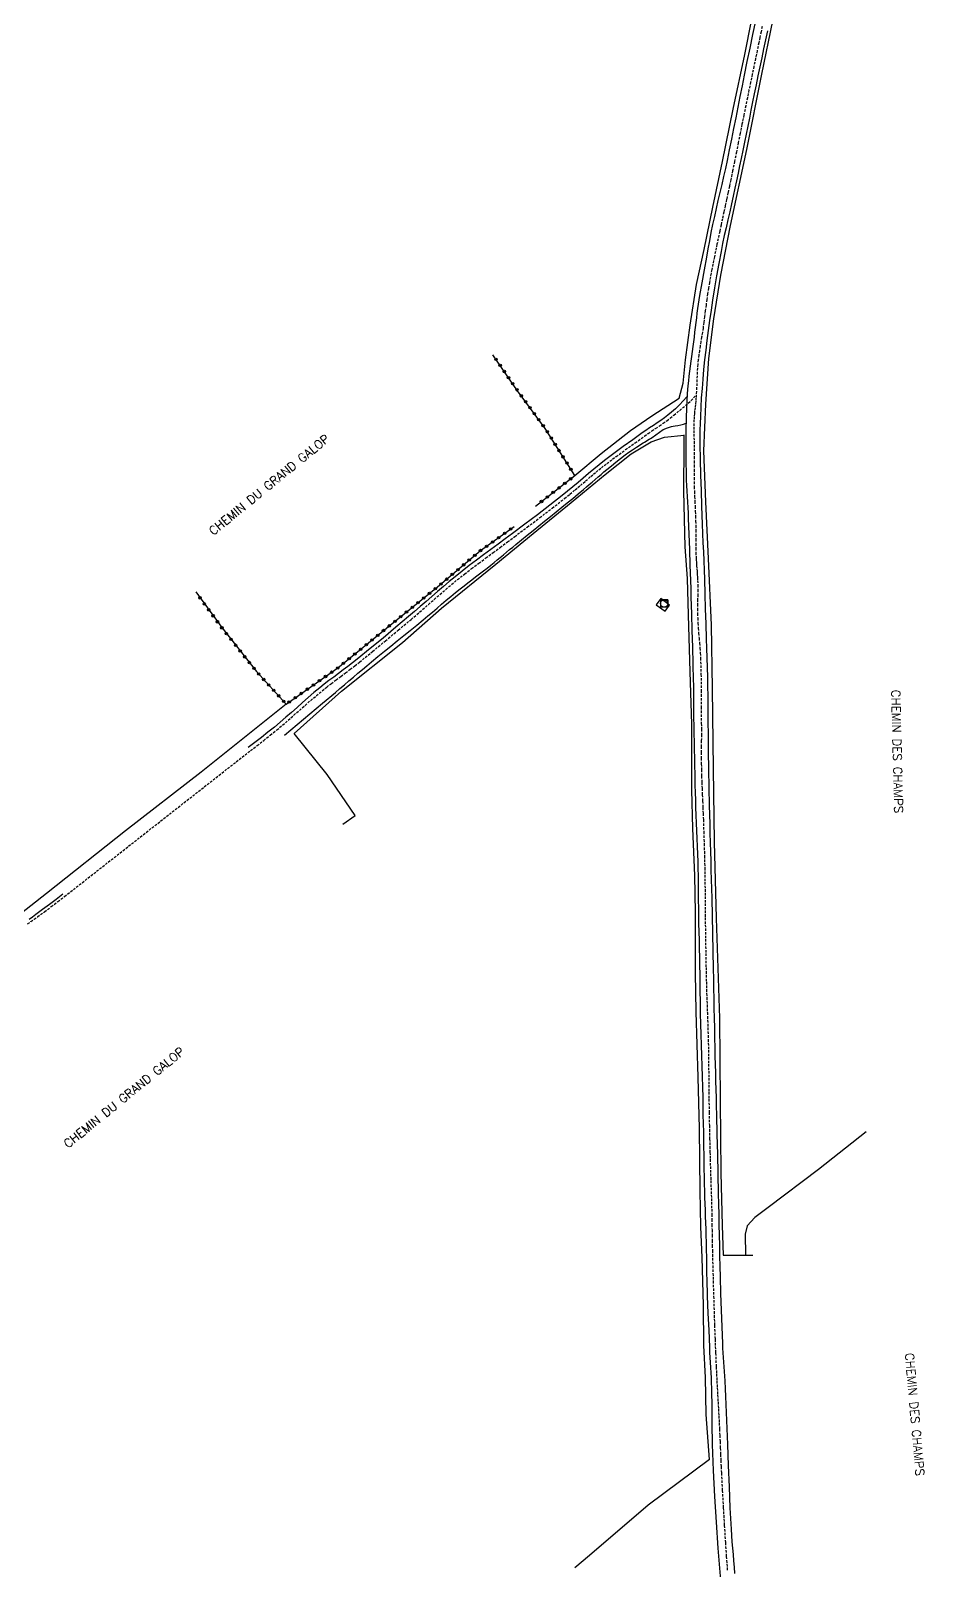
# Model space of a CAD drawing. Header units: millimetres. Extents: x 156000 to 157001, y 155000 to 156000.
# Drawn here: x 156522.5 to 156703.7, y 155356.9 to 155669 of the extents above; entities that cross this region are included whole.
import ezdxf

# ---------------------------------------------------------------- set-up
doc = ezdxf.new("R2010")
doc.units = ezdxf.units.MM
doc.linetypes.add('DASHED', pattern=[0.75, 0.5, -0.25])
doc.layers.get('0').update_dxf_attribs({"linetype": 'CONTINUOUS'})
for name, color, linetype in [('W0001', 6, 'DASHED'), ('W0008', 7, 'CONTINUOUS'), ('W0071', 7, 'CONTINUOUS'), ('W0323', 7, 'CONTINUOUS'), ('W0330', 7, 'CONTINUOUS'), ('W0333', 7, 'CONTINUOUS'), ('W0420', 7, 'CONTINUOUS'), ('W0989', 7, 'CONTINUOUS')]:
    doc.layers.add(name, color=color, linetype=linetype)
doc.styles.get("Standard").update_dxf_attribs({"font": 'romans.shx', "width": 0.85})

# ---------------------------------------------------------------- blocks, each defined once
blk = doc.blocks.new('T420')
for p, q in [((0.75, 0.75), (-0.75, 0.75)), ((-0.75, 0.75), (-0.75, -0.75)), ((0.75, 0.75), (0.75, -0.75)), ((0.75, -0.75), (-0.75, -0.75))]:
    blk.add_line(p, q)
blk.add_ellipse((0, 0), major_axis=(-0.53, 0.53), ratio=1, start_param=3.926991, end_param=10.210176)
blk = doc.blocks.new('t323o')
at = {"color": 0, "linetype": 'Continuous'}
for radius in [0.25, 0.15]:
    blk.add_circle((0, 0), radius, dxfattribs=at)

msp = doc.modelspace()

# ---------------------------------------------------------------- linework, layer by layer
at = {"layer": 'W0001'}
for points in [[(156670.82, 155669.89), (156670.59, 155668.78), (156670.36, 155667.67), (156670.14, 155666.56), (156669.81, 155664.97), (156669.48, 155663.37), (156669.14, 155661.78), (156668.81, 155660.18), (156668.48, 155658.59), (156668.15, 155657), (156667.82, 155655.4), (156667.49, 155653.8), (156667.11, 155651.92), (156666.73, 155650.04), (156666.35, 155648.16), (156665.97, 155646.28), (156665.6, 155644.4), (156665.22, 155642.51), (156664.83, 155640.63), (156664.45, 155638.75), (156664.17, 155637.44), (156663.89, 155636.13), (156663.61, 155634.83), (156663.33, 155633.52), (156663.04, 155632.21), (156662.76, 155630.9), (156662.48, 155629.59), (156662.21, 155628.29), (156661.66, 155625.71), (156661.12, 155623.14), (156660.59, 155620.57), (156660.12, 155617.98), (156659.93, 155616.83), (156659.76, 155615.68), (156659.59, 155614.52), (156659.44, 155613.36), (156659.29, 155612.2), (156659.14, 155611.04), (156658.99, 155609.89), (156658.83, 155608.73), (156658.69, 155607.81), (156658.55, 155606.89), (156658.4, 155605.98), (156658.25, 155605.06), (156658.11, 155604.14), (156657.97, 155603.22), (156657.86, 155602.3), (156657.76, 155601.38), (156657.69, 155600.6), (156657.64, 155599.82), (156657.61, 155599.04), (156657.58, 155598.26), (156657.56, 155597.48), (156657.53, 155596.7), (156657.5, 155595.92), (156657.45, 155595.14)], [(156521.85, 155487.91), (156522.52, 155488.39), (156523.2, 155488.87), (156523.87, 155489.36), (156525.25, 155490.38), (156526.62, 155491.41), (156527.99, 155492.44), (156529.35, 155493.49), (156567.04, 155523.05), (156568.39, 155524.07), (156569.73, 155525.11), (156571.06, 155526.17), (156572.38, 155527.24), (156573.55, 155528.22), (156574.69, 155529.21), (156575.83, 155530.21), (156576.97, 155531.21), (156578.1, 155532.22), (156579.25, 155533.22), (156580.4, 155534.2), (156581.57, 155535.17), (156582.5, 155535.92), (156583.44, 155536.65), (156584.39, 155537.38), (156585.35, 155538.1), (156586.31, 155538.81), (156587.26, 155539.53), (156588.21, 155540.26), (156589.15, 155541), (156591.79, 155543.13), (156594.41, 155545.29), (156597.01, 155547.46), (156599.61, 155549.65), (156600.79, 155550.65), (156601.96, 155551.67), (156603.13, 155552.69), (156604.29, 155553.71), (156605.46, 155554.73), (156606.64, 155555.74), (156607.82, 155556.73), (156609.02, 155557.72), (156610.45, 155558.84), (156611.89, 155559.95), (156613.34, 155561.04), (156614.8, 155562.12), (156616.26, 155563.2), (156617.72, 155564.27), (156619.18, 155565.36), (156620.63, 155566.45), (156623.17, 155568.36), (156625.71, 155570.28), (156628.23, 155572.21), (156630.74, 155574.17), (156631.82, 155575.04), (156632.89, 155575.93), (156633.95, 155576.82), (156635.01, 155577.72), (156636.07, 155578.62), (156637.13, 155579.51), (156638.21, 155580.38), (156639.3, 155581.25), (156641.19, 155582.68), (156643.1, 155584.07), (156645.03, 155585.45), (156646.96, 155586.83), (156647.71, 155587.36), (156648.46, 155587.87), (156649.22, 155588.38), (156649.98, 155588.89), (156650.73, 155589.41), (156651.48, 155589.94), (156652.21, 155590.5), (156652.92, 155591.07), (156654.09, 155592.04), (156655.26, 155593.01), (156656.4, 155594.03), (156657.45, 155595.14)], [(156657.45, 155595.14), (156657.4, 155594.51), (156657.34, 155593.88), (156657.27, 155593.25), (156657.2, 155592.63), (156657.13, 155592), (156657.07, 155591.37), (156657.02, 155590.74), (156656.99, 155590.11), (156656.96, 155589.39), (156656.96, 155588.67), (156656.96, 155587.94), (156656.98, 155587.22), (156656.99, 155586.49), (156657.01, 155585.77), (156657.02, 155585.04), (156657.03, 155584.32), (156657.03, 155583.47), (156657.03, 155582.63), (156657.02, 155581.78), (156657.01, 155580.93), (156657, 155580.09), (156657, 155579.24), (156657.01, 155578.39), (156657.02, 155577.55), (156657.04, 155576.55), (156657.08, 155575.56), (156657.12, 155574.56), (156657.17, 155573.57), (156657.22, 155572.57), (156657.26, 155571.58), (156657.3, 155570.58), (156657.33, 155569.59), (156657.35, 155568.68), (156657.36, 155567.76), (156657.36, 155566.85), (156657.36, 155565.94), (156657.36, 155565.03), (156657.37, 155564.12), (156657.38, 155563.2), (156657.41, 155562.29), (156657.44, 155561.7), (156657.48, 155561.11), (156657.52, 155560.52), (156657.57, 155559.93), (156657.62, 155559.34), (156657.67, 155558.74), (156657.7, 155558.15), (156657.73, 155557.56), (156657.75, 155556.6), (156657.76, 155555.65), (156657.75, 155554.69), (156657.73, 155553.74), (156657.72, 155552.78), (156657.71, 155551.83), (156657.72, 155550.87), (156657.74, 155549.92), (156657.79, 155548.91), (156657.86, 155547.89), (156657.93, 155546.88), (156658.02, 155545.87), (156658.11, 155544.86), (156658.19, 155543.85), (156658.26, 155542.84), (156658.31, 155541.83), (156658.41, 155538.52), (156658.45, 155535.21), (156658.47, 155531.9), (156658.48, 155528.59), (156658.49, 155527.41), (156658.49, 155526.24), (156658.48, 155525.06), (156658.47, 155523.88), (156658.47, 155522.7), (156658.47, 155521.52), (156658.48, 155520.34), (156658.5, 155519.16), (156658.53, 155517.89), (156658.57, 155516.63), (156658.62, 155515.36), (156658.68, 155514.09), (156658.73, 155512.82), (156658.79, 155511.56), (156658.84, 155510.29), (156658.89, 155509.02), (156658.97, 155506.58), (156659.05, 155504.14), (156659.12, 155501.7), (156659.17, 155499.26), (156659.19, 155497.82), (156659.21, 155496.38), (156659.23, 155494.94), (156659.24, 155493.5), (156659.25, 155492.06), (156659.26, 155490.62), (156659.27, 155489.18), (156659.29, 155487.74), (156659.33, 155484.84), (156659.38, 155481.94), (156659.43, 155479.05), (156659.5, 155476.15), (156659.54, 155474.6), (156659.59, 155473.04), (156659.65, 155471.49), (156659.7, 155469.94), (156659.76, 155468.39), (156659.81, 155466.84), (156659.86, 155465.28), (156659.9, 155463.73), (156659.93, 155462.32), (156659.95, 155460.9), (156659.96, 155459.49), (156659.97, 155458.07), (156659.98, 155456.66), (156659.99, 155455.24), (156660.01, 155453.83), (156660.02, 155452.41), (156660.07, 155449.71), (156660.11, 155447.02), (156660.17, 155444.32), (156660.23, 155441.62), (156660.27, 155440.18), (156660.31, 155438.74), (156660.36, 155437.29), (156660.4, 155435.85), (156660.45, 155434.4), (156660.5, 155432.96), (156660.54, 155431.52), (156660.58, 155430.07), (156660.6, 155429.02), (156660.62, 155427.97), (156660.63, 155426.92), (156660.65, 155425.87), (156660.67, 155424.82), (156660.68, 155423.77), (156660.7, 155422.72), (156660.72, 155421.67), (156660.8, 155418.58), (156660.88, 155415.49), (156660.97, 155412.4), (156661.07, 155409.31), (156661.16, 155406.51), (156661.26, 155403.7), (156661.37, 155400.9), (156661.49, 155398.09), (156661.56, 155396.67), (156661.63, 155395.25), (156661.71, 155393.83), (156661.79, 155392.41), (156661.87, 155390.99), (156661.95, 155389.57), (156662.03, 155388.15), (156662.1, 155386.73), (156662.16, 155385.46), (156662.22, 155384.19), (156662.27, 155382.92), (156662.32, 155381.65), (156662.37, 155380.38), (156662.43, 155379.11), (156662.49, 155377.84), (156662.55, 155376.57), (156662.73, 155373.03), (156662.93, 155369.5), (156663.14, 155365.96), (156663.36, 155362.43), (156663.55, 155359.64), (156663.75, 155356.85)]]:
    msp.add_lwpolyline(points, dxfattribs=at)
at = {"layer": 'W0008'}
for points in [[(156669.45, 155671), (156668.88, 155668.25), (156668.31, 155665.51), (156667.74, 155662.76), (156667.17, 155660.01), (156666.74, 155657.85), (156666.31, 155655.69), (156665.89, 155653.52), (156665.46, 155651.36), (156665.04, 155649.19), (156664.61, 155647.03), (156664.16, 155644.87), (156663.71, 155642.71), (156663.36, 155641.09), (156662.99, 155639.46), (156662.61, 155637.84), (156662.23, 155636.22), (156661.86, 155634.6), (156661.48, 155632.98), (156661.12, 155631.36), (156660.77, 155629.73), (156660.43, 155628.08), (156660.11, 155626.43), (156659.8, 155624.77), (156659.5, 155623.12), (156659.03, 155620.52), (156658.57, 155617.92), (156658.14, 155615.32), (156657.73, 155612.72), (156657.6, 155611.75), (156657.47, 155610.78), (156657.35, 155609.82), (156657.23, 155608.85), (156657.11, 155607.88), (156657, 155606.91), (156656.88, 155605.94), (156656.77, 155604.97), (156656.64, 155603.98), (156656.5, 155602.98), (156656.37, 155601.99), (156656.23, 155600.99), (156656.1, 155600), (156655.98, 155599), (156655.87, 155598), (156655.77, 155597), (156655.64, 155595.43), (156655.54, 155593.86), (156655.46, 155592.29), (156655.41, 155590.71), (156655.35, 155587.78), (156655.33, 155584.85), (156655.35, 155581.92), (156655.4, 155578.99), (156655.44, 155577.88), (156655.48, 155576.77), (156655.54, 155575.66), (156655.6, 155574.55), (156655.66, 155573.44), (156655.72, 155572.32), (156655.78, 155571.21), (156655.83, 155570.1), (156655.95, 155566.96), (156656.06, 155563.82), (156656.16, 155560.68), (156656.26, 155557.54), (156656.32, 155555.85), (156656.37, 155554.15), (156656.42, 155552.46), (156656.47, 155550.76), (156656.58, 155547.39), (156656.69, 155544.03), (156656.79, 155540.66), (156656.86, 155537.29), (156656.87, 155536.44), (156656.88, 155535.59), (156656.88, 155534.75), (156656.88, 155533.9), (156656.89, 155533.05), (156656.89, 155532.2), (156656.89, 155531.35), (156656.9, 155530.5), (156656.95, 155527.26), (156657.01, 155524.03), (156657.07, 155520.79), (156657.15, 155517.55), (156657.19, 155516.04), (156657.23, 155514.53), (156657.27, 155513.02), (156657.32, 155511.52), (156657.37, 155509.94), (156657.43, 155508.36), (156657.5, 155506.78), (156657.56, 155505.21), (156657.63, 155503.63), (156657.69, 155502.05), (156657.74, 155500.48), (156657.79, 155498.9), (156657.81, 155497.96), (156657.82, 155497.03), (156657.83, 155496.1), (156657.84, 155495.16), (156657.85, 155494.23), (156657.86, 155493.29), (156657.87, 155492.36), (156657.88, 155491.42), (156657.91, 155489.71), (156657.94, 155488), (156657.98, 155486.29), (156658.02, 155484.58), (156658.05, 155482.87), (156658.09, 155481.16), (156658.12, 155479.44), (156658.15, 155477.73), (156658.17, 155476.73), (156658.18, 155475.73), (156658.19, 155474.73), (156658.2, 155473.73), (156658.22, 155472.73), (156658.23, 155471.73), (156658.25, 155470.73), (156658.27, 155469.73), (156658.32, 155467.6), (156658.37, 155465.48), (156658.44, 155463.35), (156658.51, 155461.22), (156658.57, 155459.09), (156658.64, 155456.97), (156658.7, 155454.84), (156658.76, 155452.71), (156658.79, 155450.95), (156658.82, 155449.18), (156658.85, 155447.42), (156658.89, 155445.66), (156658.91, 155444.16), (156658.94, 155442.67), (156658.96, 155441.18), (156658.98, 155439.68), (156659.01, 155438.19), (156659.04, 155436.69), (156659.07, 155435.2), (156659.1, 155433.71), (156659.14, 155432.42), (156659.19, 155431.13), (156659.23, 155429.85), (156659.28, 155428.56), (156659.33, 155427.27), (156659.38, 155425.99), (156659.42, 155424.7), (156659.46, 155423.41), (156659.48, 155422.47), (156659.49, 155421.54), (156659.5, 155420.6), (156659.51, 155419.66), (156659.52, 155418.72), (156659.53, 155417.79), (156659.55, 155416.85), (156659.57, 155415.91), (156659.68, 155412.45), (156659.82, 155408.99), (156659.97, 155405.53), (156660.12, 155402.07), (156660.17, 155401.04), (156660.23, 155400), (156660.28, 155398.97), (156660.34, 155397.94), (156660.4, 155396.9), (156660.45, 155395.87), (156660.49, 155394.83), (156660.53, 155393.8), (156660.57, 155392.36), (156660.59, 155390.93), (156660.6, 155389.5), (156660.61, 155388.06), (156660.61, 155386.63), (156660.62, 155385.19), (156660.65, 155383.76), (156660.69, 155382.32), (156660.89, 155377.07), (156661.15, 155371.83), (156661.46, 155366.58), (156661.83, 155361.34), (156662.09, 155358.1), (156662.39, 155354.86)], [(156671.87, 155669.01), (156671.49, 155667.18), (156671.12, 155665.35), (156670.74, 155663.52), (156670.36, 155661.69), (156669.97, 155659.86), (156669.6, 155658.03), (156669.22, 155656.2), (156668.88, 155654.57), (156668.55, 155652.93), (156668.22, 155651.3), (156667.89, 155649.66), (156667.56, 155648.03), (156667.22, 155646.4), (156666.89, 155644.76), (156666.55, 155643.13), (156666.24, 155641.62), (156665.93, 155640.11), (156665.62, 155638.6), (156665.3, 155637.1), (156664.95, 155635.49), (156664.59, 155633.89), (156664.23, 155632.29), (156663.86, 155630.69), (156663.5, 155629.08), (156663.14, 155627.48), (156662.8, 155625.87), (156662.48, 155624.27), (156662.01, 155621.8), (156661.57, 155619.32), (156661.16, 155616.85), (156660.77, 155614.37), (156660.45, 155612.32), (156660.15, 155610.28), (156659.87, 155608.23), (156659.61, 155606.18), (156659.37, 155604.23), (156659.15, 155602.28), (156658.95, 155600.33), (156658.77, 155598.38), (156658.62, 155596.48), (156658.48, 155594.58), (156658.37, 155592.69), (156658.28, 155590.79), (156658.23, 155589.39), (156658.2, 155588), (156658.19, 155586.6), (156658.2, 155585.21), (156658.24, 155582.06), (156658.33, 155578.92), (156658.43, 155575.78), (156658.54, 155572.64), (156658.6, 155570.78), (156658.67, 155568.93), (156658.74, 155567.07), (156658.82, 155565.21), (156658.89, 155563.36), (156658.96, 155561.5), (156659.03, 155559.65), (156659.1, 155557.79), (156659.2, 155554.78), (156659.29, 155551.77), (156659.38, 155548.76), (156659.48, 155545.74), (156659.54, 155543.79), (156659.6, 155541.83), (156659.66, 155539.87), (156659.7, 155537.91), (156659.74, 155536.03), (156659.77, 155534.16), (156659.79, 155532.28), (156659.81, 155530.41), (156659.82, 155528.53), (156659.84, 155526.66), (156659.86, 155524.78), (156659.89, 155522.91), (156659.95, 155519.23), (156660.02, 155515.56), (156660.09, 155511.89), (156660.18, 155508.22), (156660.22, 155506.33), (156660.27, 155504.44), (156660.33, 155502.55), (156660.38, 155500.67), (156660.44, 155498.78), (156660.49, 155496.89), (156660.54, 155495), (156660.59, 155493.12), (156660.68, 155489.53), (156660.76, 155485.95), (156660.83, 155482.37), (156660.9, 155478.78), (156660.94, 155476.79), (156660.98, 155474.79), (156661.02, 155472.79), (156661.05, 155470.8), (156661.09, 155468.8), (156661.12, 155466.81), (156661.16, 155464.81), (156661.21, 155462.81), (156661.25, 155461.11), (156661.29, 155459.42), (156661.33, 155457.72), (156661.38, 155456.02), (156661.43, 155454.32), (156661.47, 155452.62), (156661.52, 155450.93), (156661.56, 155449.23), (156661.66, 155445.23), (156661.75, 155441.22), (156661.83, 155437.22), (156661.92, 155433.22), (156661.97, 155431.11), (156662.01, 155429.01), (156662.06, 155426.9), (156662.1, 155424.79), (156662.14, 155422.68), (156662.19, 155420.58), (156662.24, 155418.47), (156662.3, 155416.36), (156662.39, 155412.98), (156662.49, 155409.59), (156662.61, 155406.21), (156662.75, 155402.83), (156662.8, 155401.89), (156662.86, 155400.94), (156662.92, 155400), (156662.99, 155399.06), (156663.06, 155398.11), (156663.12, 155397.17), (156663.18, 155396.23), (156663.23, 155395.28), (156663.32, 155393.67), (156663.39, 155392.06), (156663.46, 155390.45), (156663.52, 155388.83), (156663.58, 155387.22), (156663.65, 155385.61), (156663.71, 155383.99), (156663.78, 155382.38), (156663.95, 155378.08), (156664.11, 155373.78), (156664.29, 155369.48), (156664.52, 155365.18), (156664.6, 155363.89), (156664.7, 155362.61), (156664.8, 155361.33), (156664.91, 155360.05), (156665.02, 155358.77), (156665.13, 155357.49), (156665.23, 155356.21)]]:
    msp.add_lwpolyline(points, dxfattribs=at)
at = {"layer": 'W0071'}
for points in [[(156655.56, 155594.76), (156654.82, 155593.94), (156654.06, 155593.14), (156653.26, 155592.38), (156652.43, 155591.66), (156651.72, 155591.08), (156651, 155590.54), (156650.26, 155590.01), (156649.51, 155589.49), (156648.76, 155588.99), (156648, 155588.48), (156647.25, 155587.97), (156646.51, 155587.45), (156644.58, 155586.07), (156642.65, 155584.68), (156640.73, 155583.28), (156638.83, 155581.85), (156637.74, 155580.99), (156636.66, 155580.11), (156635.6, 155579.22), (156634.54, 155578.32), (156633.48, 155577.42), (156632.41, 155576.52), (156631.34, 155575.64), (156630.26, 155574.77), (156627.76, 155572.81), (156625.24, 155570.88), (156622.71, 155568.97), (156620.17, 155567.05), (156618.72, 155565.96), (156617.26, 155564.88), (156615.79, 155563.8), (156614.33, 155562.72), (156612.87, 155561.64), (156611.41, 155560.55), (156609.97, 155559.44), (156608.55, 155558.31), (156607.34, 155557.33), (156606.16, 155556.33), (156604.98, 155555.32), (156603.81, 155554.3), (156602.64, 155553.27), (156601.47, 155552.25), (156600.3, 155551.24), (156599.12, 155550.23), (156596.52, 155548.05), (156593.92, 155545.88), (156591.31, 155543.72), (156588.67, 155541.6), (156587.73, 155540.86), (156586.78, 155540.13), (156585.83, 155539.41), (156584.87, 155538.69), (156583.92, 155537.97), (156582.96, 155537.25), (156582.02, 155536.51), (156581.08, 155535.76), (156579.92, 155534.8), (156578.76, 155533.81), (156577.62, 155532.81), (156576.49, 155531.8), (156575.35, 155530.8), (156574.21, 155529.8), (156573.06, 155528.8), (156571.9, 155527.83), (156570.59, 155526.77), (156569.26, 155525.71), (156567.93, 155524.68), (156566.58, 155523.66)], [(156573.96, 155526.18), (156576.54, 155528.35), (156579.11, 155530.51), (156581.68, 155532.68), (156584.26, 155534.85), (156585.17, 155535.62), (156586.09, 155536.39), (156587, 155537.17), (156587.92, 155537.95), (156588.83, 155538.72), (156589.75, 155539.5), (156590.66, 155540.27), (156591.59, 155541.03), (156592.89, 155542.11), (156594.19, 155543.18), (156595.5, 155544.24), (156596.82, 155545.31), (156598.13, 155546.37), (156599.44, 155547.43), (156600.75, 155548.5), (156602.05, 155549.57), (156603, 155550.36), (156603.94, 155551.14), (156604.88, 155551.94), (156605.81, 155552.73), (156606.75, 155553.52), (156607.7, 155554.3), (156608.64, 155555.09), (156609.6, 155555.86), (156610.37, 155556.47), (156611.14, 155557.08), (156611.92, 155557.68), (156612.7, 155558.27), (156613.49, 155558.87), (156614.27, 155559.47), (156615.05, 155560.07), (156615.82, 155560.68), (156616.45, 155561.19), (156617.09, 155561.71), (156617.71, 155562.23), (156618.34, 155562.75), (156618.97, 155563.27), (156619.6, 155563.8), (156620.23, 155564.32), (156620.86, 155564.83), (156622.02, 155565.78), (156623.19, 155566.73), (156624.36, 155567.67), (156625.53, 155568.61), (156626.7, 155569.55), (156627.87, 155570.5), (156629.04, 155571.44), (156630.2, 155572.39), (156631.3, 155573.29), (156632.39, 155574.18), (156633.48, 155575.08), (156634.56, 155575.99), (156635.16, 155576.5), (156635.76, 155577), (156636.35, 155577.51), (156636.95, 155578.02), (156637.54, 155578.54), (156638.14, 155579.04), (156638.74, 155579.55), (156639.34, 155580.05), (156640.25, 155580.8), (156641.16, 155581.55), (156642.08, 155582.29), (156643.02, 155583), (156643.77, 155583.54), (156644.53, 155584.06), (156645.3, 155584.56), (156646.07, 155585.07), (156646.37, 155585.26), (156646.68, 155585.44), (156646.98, 155585.62), (156647.29, 155585.8), (156647.59, 155585.98), (156647.9, 155586.17), (156648.19, 155586.36), (156648.49, 155586.56), (156649.23, 155587.1), (156649.98, 155587.64), (156650.77, 155588.14), (156651.62, 155588.51), (156652.01, 155588.64), (156652.4, 155588.76), (156652.79, 155588.85), (156653.19, 155588.92), (156653.75, 155588.99), (156654.3, 155589.11), (156654.85, 155589.26), (156655.38, 155589.44)], [(156522.16, 155488.89), (156522.83, 155489.37), (156523.5, 155489.86), (156524.88, 155490.88), (156526.25, 155491.9), (156527.61, 155492.94), (156528.97, 155493.98)]]:
    msp.add_lwpolyline(points, dxfattribs=at)
at = {"layer": 'W0323'}
for points in [[(156632.81, 155578.8), (156626.84, 155588.35), (156621.21, 155596.03), (156616.48, 155602.89), (156616.22, 155603.27)], [(156624.88, 155572.64), (156632.81, 155578.8)], [(156555.93, 155555.23), (156561.2, 155547.99), (156568.25, 155539.09), (156574.27, 155532.49), (156584.73, 155539.8), (156595.35, 155548.48), (156605, 155556.27), (156613.68, 155563.6), (156620.49, 155568.47)]]:
    msp.add_lwpolyline(points, dxfattribs=at)
at = {"layer": 'W0330'}
for points in [[(156632.81, 155578.8), (156638.16, 155583.29), (156644.13, 155587.96), (156648.44, 155590.91), (156653.99, 155594.52), (156654.79, 155597.53), (156655.24, 155602.31), (156656.2, 155609.29), (156657.49, 155617.57), (156659.03, 155624.67), (156660.83, 155633.24), (156662.77, 155642.48), (156664.96, 155653.1), (156667.33, 155664.2), (156668.65, 155671)], [(156672.94, 155671), (156670.68, 155660.18), (156667.61, 155644.96), (156664.36, 155629.55), (156662.37, 155619.42), (156660.92, 155610.61), (156659.94, 155602.53), (156659.31, 155593.28), (156658.92, 155583.84), (156659.33, 155573.47), (156659.86, 155561.99), (156660.47, 155548.46), (156660.66, 155535.61), (156660.89, 155519.32), (156661.11, 155504.57), (156661.49, 155489.08), (156662.17, 155468.77), (156662.27, 155452.03), (156662.44, 155437.45), (156662.74, 155426.79), (156662.94, 155420.75), (156668.96, 155420.75)], [(156585.75, 155508.11), (156588.29, 155509.88), (156582.58, 155518.2), (156575.9, 155526.55), (156585.49, 155535.08), (156597.9, 155544.96), (156605.81, 155551.93), (156616.77, 155560.86), (156624.35, 155567.08), (156632.06, 155573.37), (156638.98, 155579), (156644.24, 155583.23), (156648.28, 155585.65), (156651.03, 155586.6), (156654.97, 155587.01)], [(156660.13, 155379.33), (156659.49, 155388.43), (156659.35, 155395.97), (156659.02, 155402.43), (156658.95, 155410.61), (156658.62, 155420.26), (156658.37, 155426.46), (156658.24, 155433.8), (156658.12, 155446.42), (156657.81, 155456.81), (156657.42, 155470.05), (156657.31, 155477.99), (156657.27, 155490.24), (156657.15, 155497.74), (156656.77, 155507.24), (156656.54, 155515.12), (156656.56, 155528.43), (156656.25, 155538.99), (156655.86, 155550.56), (156655.69, 155557.96), (156655.21, 155564.34), (156654.94, 155575.63), (156655.02, 155585.2), (156654.97, 155587.09)], [(156574.27, 155532.49), (156557.02, 155518.68), (156541.66, 155506.78), (156525.66, 155494.05), (156510.99, 155482.59), (156500.34, 155474.66), (156490.35, 155467.57)], [(156691.92, 155445.75), (156682.23, 155438.12), (156672.05, 155430.39), (156669.32, 155428.4), (156667.76, 155426.66), (156667.34, 155425.03), (156667.43, 155420.75)], [(156660.13, 155379.33), (156647.71, 155370.08), (156635.78, 155359.86), (156632.82, 155357.36)]]:
    msp.add_lwpolyline(points, dxfattribs=at)
at = {"layer": 'W0333'}
msp.add_lwpolyline([(156652.06, 155552.56), (156650.25, 155553.88), (156649.33, 155552.62), (156651.14, 155551.3)], close=True, dxfattribs=at)

# ---------------------------------------------------------------- block references
at = {"layer": 'W0323'}
for p, rotation in [((156616.83, 155602.38), 124.583303105947), ((156617.68, 155601.15), 124.583303105947), ((156618.53, 155599.91), 124.583303105947), ((156619.38, 155598.68), 124.583303105947), ((156620.23, 155597.44), 124.583303105947), ((156621.09, 155596.21), 124.583303105947), ((156621.97, 155594.99), 126.2383162100766), ((156622.85, 155593.78), 126.2383162100766), ((156623.74, 155592.57), 126.2383162100766), ((156624.63, 155591.36), 126.2383162100766), ((156625.51, 155590.15), 126.2383162100766), ((156626.4, 155588.95), 126.2383162100766), ((156627.24, 155587.7), 122.055546129296), ((156628.04, 155586.43), 122.055546129296), ((156628.83, 155585.16), 122.055546129296), ((156629.63, 155583.89), 122.055546129296), ((156630.43, 155582.62), 122.055546129296), ((156631.22, 155581.35), 122.055546129296), ((156631.99, 155578.16), 37.86998314661039), ((156632.02, 155580.08), 122.055546129296), ((156627.25, 155574.48), 37.86998314661039), ((156628.43, 155575.4), 37.86998314661039), ((156629.62, 155576.32), 37.86998314661039), ((156630.8, 155577.24), 37.86998314661039), ((156626.07, 155573.56), 37.86998314661039), ((156616.14, 155565.36), 35.57587815605125), ((156617.36, 155566.23), 35.57587815605125), ((156618.58, 155567.1), 35.57587815605125), ((156619.8, 155567.97), 35.57587815605125), ((156612.55, 155562.64), 40.17829168529303), ((156613.7, 155563.61), 35.57587815605125), ((156614.92, 155564.48), 35.57587815605125), ((156609.11, 155559.74), 40.17829168529303), ((156610.26, 155560.71), 40.17829168529303), ((156611.4, 155561.68), 40.17829168529303), ((156604.52, 155555.88), 38.92892587602896), ((156605.67, 155556.84), 40.17829168529303), ((156606.82, 155557.8), 40.17829168529303), ((156607.96, 155558.77), 40.17829168529303), ((156556.81, 155554.02), 306.018249001586), ((156557.7, 155552.8), 306.018249001586), ((156601.02, 155553.05), 38.92892587602896), ((156602.18, 155553.99), 38.92892587602896), ((156603.35, 155554.94), 38.92892587602896), ((156558.58, 155551.59), 306.018249001586), ((156559.46, 155550.38), 306.018249001586), ((156597.52, 155550.22), 38.92892587602896), ((156598.68, 155551.17), 38.92892587602896), ((156599.85, 155552.11), 38.92892587602896), ((156560.34, 155549.16), 306.018249001586), ((156561.23, 155547.95), 308.3966565400146), ((156562.16, 155546.77), 308.3966565400146), ((156592.86, 155546.44), 39.24178923252074), ((156594.02, 155547.39), 39.24178923252074), ((156595.18, 155548.34), 39.24178923252074), ((156596.35, 155549.28), 38.92892587602896), ((156563.09, 155545.6), 308.3966565400146), ((156564.02, 155544.42), 308.3966565400146), ((156564.95, 155543.25), 308.3966565400146), ((156589.37, 155543.59), 39.24178923252074), ((156590.54, 155544.54), 39.24178923252074), ((156591.7, 155545.49), 39.24178923252074), ((156565.88, 155542.07), 308.3966565400146), ((156566.82, 155540.9), 308.3966565400146), ((156585.89, 155540.75), 39.24178923252074), ((156587.05, 155541.7), 39.24178923252074), ((156588.21, 155542.64), 39.24178923252074), ((156567.75, 155539.72), 308.3966565400146), ((156568.72, 155538.58), 312.3966142924209), ((156569.73, 155537.47), 312.3966142924209), ((156581.04, 155537.22), 34.97031836739458), ((156582.27, 155538.08), 34.97031836739458), ((156583.5, 155538.94), 34.97031836739458), ((156584.73, 155539.8), 34.97031836739458), ((156570.74, 155536.36), 312.3966142924209), ((156571.75, 155535.25), 312.3966142924209), ((156572.76, 155534.15), 312.3966142924209), ((156577.35, 155534.64), 34.97031836739458), ((156578.58, 155535.5), 34.97031836739458), ((156579.81, 155536.36), 34.97031836739458), ((156573.77, 155533.04), 312.3966142924209), ((156574.89, 155532.92), 34.97031836739458), ((156576.12, 155533.78), 34.97031836739458)]:
    msp.add_blockref('t323o', p, dxfattribs=dict(at, rotation=rotation))
at = {"layer": 'W0420'}
msp.add_blockref('T420', (156650.95, 155552.87), dxfattribs=at)

# ---------------------------------------------------------------- texts
at = {"layer": 'W0989'}
for s, rotation, p in [('CHEMIN DU GRAND GALOP', 39.1927, (156559.49, 155566.59)), ('CHEMIN DES CHAMPS', 271.4119, (156697.03, 155535.37)), ('CHEMIN DU GRAND GALOP', 39.1927, (156530.06, 155442.34)), ('CHEMIN DES CHAMPS', 275, (156699.81, 155400.86))]:
    msp.add_text(s, height=1.75, rotation=rotation, dxfattribs=at).set_placement(p)

doc.saveas('drawing.dxf')
